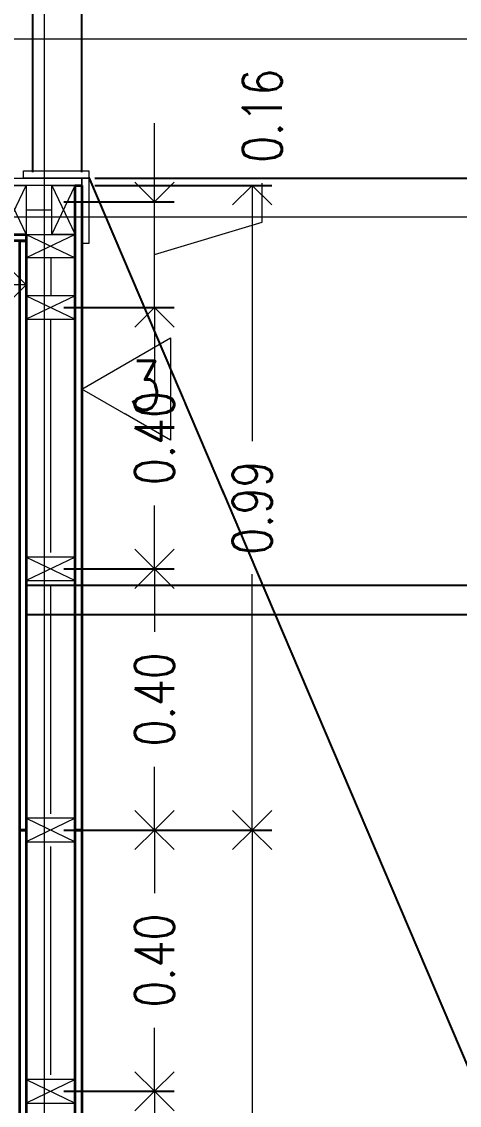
# Model space of a CAD drawing. Header units: inches. Extents: x 10.8 to 60.4, y 12.2 to 79.7.
# Drawn here: x 29.125 to 29.795, y 40.772 to 42.431 of the extents above; entities that cross this region are included whole.
import ezdxf

# ---------------------------------------------------------------- set-up
doc = ezdxf.new("R2010")
doc.units = ezdxf.units.IN
doc.header["$MEASUREMENT"] = 0
doc.layers.get('DEFPOINTS').update_dxf_attribs({"color": 210})
for name, color, linetype, lineweight in [('A-ANNO-DIMS', 3, 'Continuous', 18), ('A-ANNO-SYMB', 3, 'Continuous', 18), ('A-ANNO-TEXT', 3, 'Continuous', 18), ('A-DETL-MBND', 3, 'Continuous', 18), ('A-ELEV-IDEN', 3, 'Continuous', 18), ('A-ELEV-MBE2', 4, 'Continuous', 25), ('A-SECT-MCUT', 7, 'Continuous', 35), ('A-WALL-PATT', 8, 'Continuous', 18), ('A-WALL-STUD', 3, 'Continuous', 18)]:
    doc.layers.add(name, color=color, linetype=linetype, lineweight=lineweight)
doc.styles.add('E-ROMANS', font='romans.shx', dxfattribs={"width": 0.8})
doc.dimstyles.new('E-0050_ARW_12', dxfattribs={"dimscale": 0.001, "dimtxt": 60, "dimasz": 60, "dimexe": 30, "dimexo": 20, "dimgap": 30, "dimtad": 0, "dimzin": 0, "dimdsep": 46, "dimtxsty": 'E-ROMANS', "dimblk": 'OPEN90', "dimcen": 30, "dimclrd": 256, "dimclre": 256, "dimclrt": 256, "dimadec": 0, "dimazin": 0, "dimtfac": 1, "dimtmove": 1, "dimatfit": 3, "dimldrblk": 'OPEN90', "dimfxl": 1, "dimtfill": 1, "dimtolj": 1, "dimtzin": 0, "dimlwd": -1, "dimarcsym": 0})

# ---------------------------------------------------------------- blocks, each defined once
blk = doc.blocks.new('_Open90')
at = {"color": 0, "linetype": 'ByBlock', "lineweight": -2}
for p, q in [((-0.5, 0.5), (0, 0)), ((0, 0), (-1, 0)), ((0, 0), (-0.5, -0.5))]:
    blk.add_line(p, q, dxfattribs=at)
blk = doc.blocks.new('*D825')
at = {"layer": 'A-ANNO-DIMS', "lineweight": -2, "transparency": 16777216}
for p, q in [((29.1894, 40.7934), (29.3582, 40.7934)), ((29.1894, 40.3934), (29.3582, 40.3934))]:
    blk.add_line(p, q, dxfattribs=at)
at = {"layer": 'A-ANNO-DIMS', "transparency": 16777216}
for p, q in [((29.3282, 40.7334), (29.3282, 40.6966)), ((29.3282, 40.4534), (29.3282, 40.4903))]:
    blk.add_line(p, q, dxfattribs=at)
at = {"layer": 'DEFPOINTS', "color": 0, "transparency": 16777216}
for p in [(29.1694, 40.7934), (29.3282, 40.7934), (29.1694, 40.3934)]:
    blk.add_point(p, dxfattribs=at)
at = {"layer": 'A-ANNO-DIMS', "transparency": 16777216, "xscale": 0.06, "yscale": 0.06, "zscale": 0.06}
for p, rotation in [((29.3282, 40.7934), 90), ((29.3282, 40.3934), 270)]:
    blk.add_blockref('_Open90', p, dxfattribs=dict(at, rotation=rotation))
at = {"layer": 'A-ANNO-DIMS', "transparency": 16777216, "insert": (29.3282, 40.5934), "char_height": 0.06, "attachment_point": 5, "rotation": 90, "style": 'E-ROMANS', "bg_fill": 3, "box_fill_scale": 1.25, "bg_fill_color": 256, "bg_fill_true_color": 13158600, "bg_fill_transparency": 0}
blk.add_mtext('\\A1;0.40', dxfattribs=at)
blk = doc.blocks.new('*D826')
at = {"layer": 'A-ANNO-DIMS', "lineweight": -2, "transparency": 16777216}
for p, q in [((29.1894, 41.1934), (29.3582, 41.1934)), ((29.1894, 40.7934), (29.3582, 40.7934))]:
    blk.add_line(p, q, dxfattribs=at)
at = {"layer": 'A-ANNO-DIMS', "transparency": 16777216}
for p, q in [((29.3282, 41.1334), (29.3282, 41.0966)), ((29.3282, 40.8534), (29.3282, 40.8903))]:
    blk.add_line(p, q, dxfattribs=at)
at = {"layer": 'DEFPOINTS', "color": 0, "transparency": 16777216}
for p in [(29.1694, 41.1934), (29.3282, 41.1934), (29.1694, 40.7934)]:
    blk.add_point(p, dxfattribs=at)
at = {"layer": 'A-ANNO-DIMS', "transparency": 16777216, "xscale": 0.06, "yscale": 0.06, "zscale": 0.06}
for p, rotation in [((29.3282, 41.1934), 90), ((29.3282, 40.7934), 270)]:
    blk.add_blockref('_Open90', p, dxfattribs=dict(at, rotation=rotation))
at = {"layer": 'A-ANNO-DIMS', "transparency": 16777216, "insert": (29.3282, 40.9934), "char_height": 0.06, "attachment_point": 5, "rotation": 90, "style": 'E-ROMANS', "bg_fill": 3, "box_fill_scale": 1.25, "bg_fill_color": 256, "bg_fill_true_color": 13158600, "bg_fill_transparency": 0}
blk.add_mtext('\\A1;0.40', dxfattribs=at)
blk = doc.blocks.new('*D827')
at = {"layer": 'A-ANNO-DIMS', "lineweight": -2, "transparency": 16777216}
for p, q in [((29.1894, 41.5934), (29.3582, 41.5934)), ((29.1894, 41.1934), (29.3582, 41.1934))]:
    blk.add_line(p, q, dxfattribs=at)
at = {"layer": 'A-ANNO-DIMS', "transparency": 16777216}
for p, q in [((29.3282, 41.5334), (29.3282, 41.4966)), ((29.3282, 41.2534), (29.3282, 41.2903))]:
    blk.add_line(p, q, dxfattribs=at)
at = {"layer": 'DEFPOINTS', "color": 0, "transparency": 16777216}
for p in [(29.1694, 41.5934), (29.3282, 41.5934), (29.1694, 41.1934)]:
    blk.add_point(p, dxfattribs=at)
at = {"layer": 'A-ANNO-DIMS', "transparency": 16777216, "xscale": 0.06, "yscale": 0.06, "zscale": 0.06}
for p, rotation in [((29.3282, 41.5934), 90), ((29.3282, 41.1934), 270)]:
    blk.add_blockref('_Open90', p, dxfattribs=dict(at, rotation=rotation))
at = {"layer": 'A-ANNO-DIMS', "transparency": 16777216, "insert": (29.3282, 41.3934), "char_height": 0.06, "attachment_point": 5, "rotation": 90, "style": 'E-ROMANS', "bg_fill": 3, "box_fill_scale": 1.25, "bg_fill_color": 256, "bg_fill_true_color": 13158600, "bg_fill_transparency": 0}
blk.add_mtext('\\A1;0.40', dxfattribs=at)
blk = doc.blocks.new('*D828')
at = {"layer": 'A-ANNO-DIMS', "lineweight": -2, "transparency": 16777216}
for p, q in [((29.1894, 41.9934), (29.3582, 41.9934)), ((29.1894, 41.5934), (29.3582, 41.5934))]:
    blk.add_line(p, q, dxfattribs=at)
at = {"layer": 'A-ANNO-DIMS', "transparency": 16777216}
for p, q in [((29.3282, 41.9334), (29.3282, 41.8966)), ((29.3282, 41.6534), (29.3282, 41.6903))]:
    blk.add_line(p, q, dxfattribs=at)
at = {"layer": 'DEFPOINTS', "color": 0, "transparency": 16777216}
for p in [(29.1694, 41.9934), (29.3282, 41.9934), (29.1694, 41.5934)]:
    blk.add_point(p, dxfattribs=at)
at = {"layer": 'A-ANNO-DIMS', "transparency": 16777216, "xscale": 0.06, "yscale": 0.06, "zscale": 0.06}
for p, rotation in [((29.3282, 41.9934), 90), ((29.3282, 41.5934), 270)]:
    blk.add_blockref('_Open90', p, dxfattribs=dict(at, rotation=rotation))
at = {"layer": 'A-ANNO-DIMS', "transparency": 16777216, "insert": (29.3282, 41.7934), "char_height": 0.06, "attachment_point": 5, "rotation": 90, "style": 'E-ROMANS', "bg_fill": 3, "box_fill_scale": 1.25, "bg_fill_color": 256, "bg_fill_true_color": 13158600, "bg_fill_transparency": 0}
blk.add_mtext('\\A1;0.40', dxfattribs=at)
blk = doc.blocks.new('*D829')
at = {"layer": 'A-ANNO-DIMS', "transparency": 16777216}
for p, q in [((29.3282, 42.2154), (29.3282, 42.2754)), ((29.4932, 42.1239), (29.4932, 42.1839)), ((29.3282, 41.9934), (29.3282, 42.1554)), ((29.3282, 41.9934), (29.3282, 42.1554)), ((29.3282, 42.0744), (29.4932, 42.1239)), ((29.3282, 41.9334), (29.3282, 41.8734))]:
    blk.add_line(p, q, dxfattribs=at)
at = {"layer": 'A-ANNO-DIMS', "lineweight": -2, "transparency": 16777216}
for p, q in [((29.1894, 42.1554), (29.3582, 42.1554)), ((29.1894, 41.9934), (29.3582, 41.9934))]:
    blk.add_line(p, q, dxfattribs=at)
at = {"layer": 'DEFPOINTS', "color": 0, "transparency": 16777216}
for p in [(29.1694, 42.1554), (29.3282, 42.1554), (29.1694, 41.9934)]:
    blk.add_point(p, dxfattribs=at)
at = {"layer": 'A-ANNO-DIMS', "transparency": 16777216, "xscale": 0.06, "yscale": 0.06, "zscale": 0.06}
for p, rotation in [((29.3282, 42.1554), 270), ((29.3282, 41.9934), 90)]:
    blk.add_blockref('_Open90', p, dxfattribs=dict(at, rotation=rotation))
at = {"layer": 'A-ANNO-DIMS', "transparency": 16777216, "insert": (29.4932, 42.287), "char_height": 0.06, "attachment_point": 5, "rotation": 90, "style": 'E-ROMANS', "bg_fill": 3, "box_fill_scale": 1.25, "bg_fill_color": 256, "bg_fill_true_color": 13158600, "bg_fill_transparency": 0}
blk.add_mtext('\\A1;0.16', dxfattribs=at)
blk = doc.blocks.new('*D1010')
at = {"layer": 'A-ANNO-DIMS', "lineweight": -2, "transparency": 16777216}
for p, q in [((29.2369, 41.1934), (29.5078, 41.1934)), ((29.2369, 39.9934), (29.5078, 39.9934))]:
    blk.add_line(p, q, dxfattribs=at)
at = {"layer": 'A-ANNO-DIMS', "transparency": 16777216}
for p, q in [((29.4778, 41.1334), (29.4778, 40.6931)), ((29.4778, 40.0534), (29.4778, 40.4937))]:
    blk.add_line(p, q, dxfattribs=at)
at = {"layer": 'DEFPOINTS', "color": 0, "transparency": 16777216}
for p in [(29.2169, 41.1934), (29.4778, 41.1934), (29.2169, 39.9934)]:
    blk.add_point(p, dxfattribs=at)
at = {"layer": 'A-ANNO-DIMS', "transparency": 16777216, "xscale": 0.06, "yscale": 0.06, "zscale": 0.06}
for p, rotation in [((29.4778, 41.1934), 90), ((29.4778, 39.9934), 270)]:
    blk.add_blockref('_Open90', p, dxfattribs=dict(at, rotation=rotation))
at = {"layer": 'A-ANNO-DIMS', "transparency": 16777216, "insert": (29.4778, 40.5934), "char_height": 0.06, "attachment_point": 5, "rotation": 90, "style": 'E-ROMANS', "bg_fill": 3, "box_fill_scale": 1.25, "bg_fill_color": 256, "bg_fill_true_color": 13158600, "bg_fill_transparency": 0}
blk.add_mtext('\\A1;1.20', dxfattribs=at)
blk = doc.blocks.new('*D1011')
at = {"layer": 'A-ANNO-DIMS', "lineweight": -2, "transparency": 16777216}
for p, q in [((29.2369, 42.1804), (29.5078, 42.1804)), ((29.2369, 41.1934), (29.5078, 41.1934))]:
    blk.add_line(p, q, dxfattribs=at)
at = {"layer": 'A-ANNO-DIMS', "transparency": 16777216}
for p, q in [((29.4778, 42.1204), (29.4778, 41.7889)), ((29.4778, 41.2534), (29.4778, 41.5849))]:
    blk.add_line(p, q, dxfattribs=at)
at = {"layer": 'DEFPOINTS', "color": 0, "transparency": 16777216}
for p in [(29.2169, 42.1804), (29.4778, 42.1804), (29.2169, 41.1934)]:
    blk.add_point(p, dxfattribs=at)
at = {"layer": 'A-ANNO-DIMS', "transparency": 16777216, "xscale": 0.06, "yscale": 0.06, "zscale": 0.06}
for p, rotation in [((29.4778, 42.1804), 90), ((29.4778, 41.1934), 270)]:
    blk.add_blockref('_Open90', p, dxfattribs=dict(at, rotation=rotation))
at = {"layer": 'A-ANNO-DIMS', "transparency": 16777216, "insert": (29.4778, 41.6869), "char_height": 0.06, "attachment_point": 5, "rotation": 90, "style": 'E-ROMANS', "bg_fill": 3, "box_fill_scale": 1.25, "bg_fill_color": 256, "bg_fill_true_color": 13158600, "bg_fill_transparency": 0}
blk.add_mtext('\\A1;0.99', dxfattribs=at)
blk = doc.blocks.new('*D850')
at = {"layer": 'A-ANNO-DIMS', "lineweight": -2, "transparency": 16777216}
for p, q in [((28.159, 42.0633), (28.159, 41.998)), ((29.1318, 42.0633), (29.1318, 41.998))]:
    blk.add_line(p, q, dxfattribs=at)
at = {"layer": 'A-ANNO-DIMS', "transparency": 16777216}
for p, q in [((28.219, 42.028), (28.5423, 42.028)), ((29.0718, 42.028), (28.7485, 42.028))]:
    blk.add_line(p, q, dxfattribs=at)
at = {"layer": 'DEFPOINTS', "color": 0, "transparency": 16777216}
for p in [(28.159, 42.0833), (29.1318, 42.0833), (29.1318, 42.028)]:
    blk.add_point(p, dxfattribs=at)
at = {"layer": 'A-ANNO-DIMS', "transparency": 16777216, "xscale": 0.06, "yscale": 0.06, "zscale": 0.06, "rotation": 180}
blk.add_blockref('_Open90', (28.159, 42.028), dxfattribs=at)
at = {"layer": 'A-ANNO-DIMS', "transparency": 16777216, "xscale": 0.06, "yscale": 0.06, "zscale": 0.06}
blk.add_blockref('_Open90', (29.1318, 42.028), dxfattribs=at)
at = {"layer": 'A-ANNO-DIMS', "transparency": 16777216, "insert": (28.6454, 42.028), "char_height": 0.06, "attachment_point": 5, "style": 'E-ROMANS', "bg_fill": 3, "box_fill_scale": 1.25, "bg_fill_color": 256, "bg_fill_true_color": 13158600, "bg_fill_transparency": 0}
blk.add_mtext('\\A1;0.97', dxfattribs=at)
blk = doc.blocks.new('*D851')
at = {"layer": 'A-ANNO-DIMS', "lineweight": -2, "transparency": 16777216}
for p, q in [((28.159, 42.2014), (28.159, 43.0798)), ((29.2169, 42.2014), (29.2169, 43.0798))]:
    blk.add_line(p, q, dxfattribs=at)
at = {"layer": 'A-ANNO-DIMS', "transparency": 16777216}
for p, q in [((28.219, 43.0498), (28.5882, 43.0498)), ((29.1569, 43.0498), (28.7877, 43.0498))]:
    blk.add_line(p, q, dxfattribs=at)
at = {"layer": 'DEFPOINTS', "color": 0, "transparency": 16777216}
for p in [(29.2169, 43.0498), (28.159, 42.1814), (29.2169, 42.1814)]:
    blk.add_point(p, dxfattribs=at)
at = {"layer": 'A-ANNO-DIMS', "transparency": 16777216, "xscale": 0.06, "yscale": 0.06, "zscale": 0.06, "rotation": 180}
blk.add_blockref('_Open90', (28.159, 43.0498), dxfattribs=at)
at = {"layer": 'A-ANNO-DIMS', "transparency": 16777216, "xscale": 0.06, "yscale": 0.06, "zscale": 0.06}
blk.add_blockref('_Open90', (29.2169, 43.0498), dxfattribs=at)
at = {"layer": 'A-ANNO-DIMS', "transparency": 16777216, "insert": (28.6879, 43.0498), "char_height": 0.06, "attachment_point": 5, "style": 'E-ROMANS', "bg_fill": 3, "box_fill_scale": 1.25, "bg_fill_color": 256, "bg_fill_true_color": 13158600, "bg_fill_transparency": 0}
blk.add_mtext('\\A1;1.06', dxfattribs=at)
blk = doc.blocks.new('*D1041')
at = {"layer": 'A-ANNO-DIMS', "lineweight": -2, "transparency": 16777216}
for p, q in [((29.2369, 42.1914), (29.9302, 42.1914)), ((29.2369, 35.1724), (29.9302, 35.1724))]:
    blk.add_line(p, q, dxfattribs=at)
at = {"layer": 'A-ANNO-DIMS', "transparency": 16777216}
for p, q in [((29.9002, 42.1314), (29.9002, 38.785)), ((29.9002, 35.2324), (29.9002, 38.5788))]:
    blk.add_line(p, q, dxfattribs=at)
at = {"layer": 'DEFPOINTS', "color": 0, "transparency": 16777216}
for p in [(29.2169, 42.1914), (29.2169, 35.1724), (29.9002, 35.1724)]:
    blk.add_point(p, dxfattribs=at)
at = {"layer": 'A-ANNO-DIMS', "transparency": 16777216, "xscale": 0.06, "yscale": 0.06, "zscale": 0.06}
for p, rotation in [((29.9002, 42.1914), 90), ((29.9002, 35.1724), 270)]:
    blk.add_blockref('_Open90', p, dxfattribs=dict(at, rotation=rotation))
at = {"layer": 'A-ANNO-DIMS', "transparency": 16777216, "insert": (29.9002, 38.6819), "char_height": 0.06, "attachment_point": 5, "rotation": 90, "style": 'E-ROMANS', "bg_fill": 3, "box_fill_scale": 1.25, "bg_fill_color": 256, "bg_fill_true_color": 13158600, "bg_fill_transparency": 0}
blk.add_mtext('\\A1;7.02', dxfattribs=at)
blk = doc.blocks.new('*D862')
at = {"layer": 'A-ANNO-DIMS', "lineweight": -2, "transparency": 16777216}
for p, q in [((28.7419, 42.1629), (28.7419, 42.9442)), ((29.1419, 42.2004), (29.1419, 42.9442))]:
    blk.add_line(p, q, dxfattribs=at)
at = {"layer": 'A-ANNO-DIMS', "transparency": 16777216}
for p, q in [((28.8019, 42.9142), (28.8388, 42.9142)), ((29.0819, 42.9142), (29.0451, 42.9142))]:
    blk.add_line(p, q, dxfattribs=at)
at = {"layer": 'DEFPOINTS', "color": 0, "transparency": 16777216}
for p in [(29.1419, 42.9142), (29.1419, 42.1804), (28.7419, 42.1429)]:
    blk.add_point(p, dxfattribs=at)
at = {"layer": 'A-ANNO-DIMS', "transparency": 16777216, "xscale": 0.06, "yscale": 0.06, "zscale": 0.06, "rotation": 180}
blk.add_blockref('_Open90', (28.7419, 42.9142), dxfattribs=at)
at = {"layer": 'A-ANNO-DIMS', "transparency": 16777216, "xscale": 0.06, "yscale": 0.06, "zscale": 0.06}
blk.add_blockref('_Open90', (29.1419, 42.9142), dxfattribs=at)
at = {"layer": 'A-ANNO-DIMS', "transparency": 16777216, "insert": (28.9419, 42.9142), "char_height": 0.06, "attachment_point": 5, "style": 'E-ROMANS', "bg_fill": 3, "box_fill_scale": 1.25, "bg_fill_color": 256, "bg_fill_true_color": 13158600, "bg_fill_transparency": 0}
blk.add_mtext('\\A1;0.40', dxfattribs=at)
blk = doc.blocks.new('*D892')
at = {"layer": 'A-ANNO-DIMS', "transparency": 16777216}
for p, q in [((29.3282, 42.2154), (29.3282, 42.2754)), ((29.4932, 42.1239), (29.4932, 42.1839)), ((29.3282, 41.9934), (29.3282, 42.1554)), ((29.3282, 41.9934), (29.3282, 42.1554)), ((29.3282, 42.0744), (29.4932, 42.1239)), ((29.3282, 41.9334), (29.3282, 41.8734))]:
    blk.add_line(p, q, dxfattribs=at)
at = {"layer": 'A-ANNO-DIMS', "lineweight": -2, "transparency": 16777216}
for p, q in [((29.1894, 42.1554), (29.3582, 42.1554)), ((29.1894, 41.9934), (29.3582, 41.9934))]:
    blk.add_line(p, q, dxfattribs=at)
at = {"layer": 'DEFPOINTS', "color": 0, "transparency": 16777216}
for p in [(29.1694, 42.1554), (29.3282, 42.1554), (29.1694, 41.9934)]:
    blk.add_point(p, dxfattribs=at)
at = {"layer": 'A-ANNO-DIMS', "transparency": 16777216, "xscale": 0.06, "yscale": 0.06, "zscale": 0.06}
for p, rotation in [((29.3282, 42.1554), 270), ((29.3282, 41.9934), 90)]:
    blk.add_blockref('_Open90', p, dxfattribs=dict(at, rotation=rotation))
at = {"layer": 'A-ANNO-DIMS', "transparency": 16777216, "insert": (29.4932, 42.287), "char_height": 0.06, "attachment_point": 5, "rotation": 90, "style": 'E-ROMANS', "bg_fill": 3, "box_fill_scale": 1.25, "bg_fill_color": 256, "bg_fill_true_color": 13158600, "bg_fill_transparency": 0}
blk.add_mtext('\\A1;0.16', dxfattribs=at)
blk = doc.blocks.new('*D1078')
at = {"layer": 'A-ANNO-DIMS', "lineweight": -2, "transparency": 16777216}
for p, q in [((29.2169, 42.2004), (29.2169, 43.0798)), ((32.208, 42.4244), (32.208, 43.0798))]:
    blk.add_line(p, q, dxfattribs=at)
at = {"layer": 'A-ANNO-DIMS', "transparency": 16777216}
for p, q in [((29.2769, 43.0498), (30.6105, 43.0498)), ((32.148, 43.0498), (30.8145, 43.0498))]:
    blk.add_line(p, q, dxfattribs=at)
at = {"layer": 'DEFPOINTS', "color": 0, "transparency": 16777216}
for p in [(32.208, 43.0498), (32.208, 42.4044), (29.2169, 42.1804)]:
    blk.add_point(p, dxfattribs=at)
at = {"layer": 'A-ANNO-DIMS', "transparency": 16777216, "xscale": 0.06, "yscale": 0.06, "zscale": 0.06, "rotation": 180}
blk.add_blockref('_Open90', (29.2169, 43.0498), dxfattribs=at)
at = {"layer": 'A-ANNO-DIMS', "transparency": 16777216, "xscale": 0.06, "yscale": 0.06, "zscale": 0.06}
blk.add_blockref('_Open90', (32.208, 43.0498), dxfattribs=at)
at = {"layer": 'A-ANNO-DIMS', "transparency": 16777216, "insert": (30.7125, 43.0498), "char_height": 0.06, "attachment_point": 5, "style": 'E-ROMANS', "bg_fill": 3, "box_fill_scale": 1.25, "bg_fill_color": 256, "bg_fill_true_color": 13158600, "bg_fill_transparency": 0}
blk.add_mtext('\\A1;2.99', dxfattribs=at)

msp = doc.modelspace()

# ---------------------------------------------------------------- linework, layer by layer
at = {"layer": 'A-ANNO-SYMB'}
msp.add_line((34.2889, 42.1319), (11.4546, 42.1319), dxfattribs=at)
at = {"layer": 'A-DETL-MBND'}
for points in [[(29.2169, 42.1914), (29.2169, 42.1804), (28.159, 42.1804), (28.159, 42.1914)], [(29.2279, 42.2024), (29.2279, 42.1914), (29.1279, 42.1914), (29.1279, 42.2024)], [(29.2279, 42.0914), (29.2169, 42.0914), (29.2169, 42.1914), (29.2279, 42.1914)]]:
    msp.add_lwpolyline(points, close=True, dxfattribs=at)
at = {"layer": 'A-ELEV-IDEN'}
msp.add_line((32.208, 42.4044), (26.1119, 42.4044), dxfattribs=at)
at = {"layer": 'A-SECT-MCUT'}
for points in [[(29.2169, 42.1804), (29.2169, 41.1934), (29.2069, 41.1934), (29.2069, 42.1804)], [(28.159, 42.1054), (29.1319, 42.1054), (29.1319, 42.0954), (28.159, 42.0954)], [(29.1319, 42.0954), (29.1319, 41.1934), (29.1219, 41.1934), (29.1219, 42.0954)], [(29.1319, 41.1934), (29.1319, 39.9934), (29.1219, 39.9934), (29.1219, 41.1934)], [(29.2169, 41.1934), (29.2169, 39.9934), (29.2069, 39.9934), (29.2069, 41.1934)]]:
    msp.add_lwpolyline(points, close=True, dxfattribs=at)

# ---------------------------------------------------------------- next in the draw order: dimensions: what is measured, and where the dimension line sits
at = {"layer": 'A-ANNO-DIMS'}
dim = msp.add_linear_dim(base=(29.1318, 42.028), p1=(28.159, 42.0833), p2=(29.1318, 42.0833), dimstyle='E-0050_ARW_12', dxfattribs=at)
dim.commit()
dim.dimension.update_dxf_attribs({"geometry": '*D850', "text_midpoint": (28.6454, 42.028)})
dim = msp.add_linear_dim(base=(29.3282, 40.7934), p1=(29.1694, 40.3934), p2=(29.1694, 40.7934), angle=90, dimstyle='E-0050_ARW_12', dxfattribs=at)
dim.commit()
dim.dimension.update_dxf_attribs({"geometry": '*D825', "text_midpoint": (29.3282, 40.5934)})

# ---------------------------------------------------------------- next in the draw order: dimensions: what is measured, and where the dimension line sits
dim = msp.add_linear_dim(base=(29.3282, 41.1934), p1=(29.1694, 40.7934), p2=(29.1694, 41.1934), angle=90, dimstyle='E-0050_ARW_12', dxfattribs=at)
dim.commit()
dim.dimension.update_dxf_attribs({"geometry": '*D826', "text_midpoint": (29.3282, 40.9934)})

# ---------------------------------------------------------------- next in the draw order: linework, layer by layer
at = {"layer": 'A-WALL-PATT', "ltscale": 0.1}
msp.add_line((29.1694, 40.8184), (29.1694, 41.1684), dxfattribs=at)
at = {"layer": 'A-WALL-STUD'}
for p, q in [((29.2069, 40.8114), (29.1319, 40.7754)), ((29.1319, 40.8114), (29.2069, 40.7754))]:
    msp.add_line(p, q, dxfattribs=at)
msp.add_lwpolyline([(29.2069, 40.8114), (29.1319, 40.8114), (29.1319, 40.7754), (29.2069, 40.7754)], close=True, dxfattribs=at)

# ---------------------------------------------------------------- next in the draw order: dimensions: what is measured, and where the dimension line sits
at = {"layer": 'A-ANNO-DIMS'}
dim = msp.add_linear_dim(base=(29.3282, 41.5934), p1=(29.1694, 41.1934), p2=(29.1694, 41.5934), angle=90, dimstyle='E-0050_ARW_12', dxfattribs=at)
dim.commit()
dim.dimension.update_dxf_attribs({"geometry": '*D827', "text_midpoint": (29.3282, 41.3934)})

# ---------------------------------------------------------------- next in the draw order: linework, layer by layer
at = {"layer": 'A-WALL-PATT', "ltscale": 0.1}
msp.add_line((29.1694, 41.2184), (29.1694, 41.5684), dxfattribs=at)
at = {"layer": 'A-WALL-STUD'}
for p, q in [((29.2069, 41.2114), (29.1319, 41.1754)), ((29.1319, 41.2114), (29.2069, 41.1754))]:
    msp.add_line(p, q, dxfattribs=at)
msp.add_lwpolyline([(29.2069, 41.2114), (29.1319, 41.2114), (29.1319, 41.1754), (29.2069, 41.1754)], close=True, dxfattribs=at)

# ---------------------------------------------------------------- next in the draw order: dimensions: what is measured, and where the dimension line sits
at = {"layer": 'A-ANNO-DIMS'}
for base, p1, p2, picture, middle in [((29.3282, 41.9934), (29.1694, 41.5934), (29.1694, 41.9934), '*D828', (29.3282, 41.7934)), ((29.4778, 41.1934), (29.2169, 39.9934), (29.2169, 41.1934), '*D1010', (29.4778, 40.5934))]:
    dim = msp.add_linear_dim(base=base, p1=p1, p2=p2, angle=90, dimstyle='E-0050_ARW_12', dxfattribs=at)
    dim.commit()
    dim.dimension.update_dxf_attribs({"geometry": picture, "text_midpoint": middle})

# ---------------------------------------------------------------- next in the draw order: linework, layer by layer
at = {"layer": 'A-WALL-STUD'}
for p, q in [((29.2069, 41.6114), (29.1319, 41.5754)), ((29.1319, 41.6114), (29.2069, 41.5754)), ((29.2069, 41.6114), (29.1319, 41.5754)), ((29.1319, 41.6114), (29.2069, 41.5754))]:
    msp.add_line(p, q, dxfattribs=at)
msp.add_lwpolyline([(29.2069, 41.6114), (29.1319, 41.6114), (29.1319, 41.5754), (29.2069, 41.5754)], close=True, dxfattribs=at)
msp.add_lwpolyline([(29.2069, 41.6114), (29.1319, 41.6114), (29.1319, 41.5754), (29.2069, 41.5754)], close=True, dxfattribs=at)

# ---------------------------------------------------------------- next in the draw order: dimensions: what is measured, and where the dimension line sits
at = {"layer": 'A-ANNO-DIMS'}
dim = msp.add_linear_dim(base=(29.3282, 42.1554), p1=(29.1694, 41.9934), p2=(29.1694, 42.1554), angle=90, dimstyle='E-0050_ARW_12', dxfattribs=at)
dim.commit()
dim.dimension.update_dxf_attribs({"geometry": '*D829', "text_midpoint": (29.4932, 42.2139)})

# ---------------------------------------------------------------- next in the draw order: dimensions: what is measured, and where the dimension line sits
dim = msp.add_linear_dim(base=(29.4778, 42.1804), p1=(29.2169, 41.1934), p2=(29.2169, 42.1804), angle=90, dimstyle='E-0050_ARW_12', dxfattribs=at)
dim.commit()
dim.dimension.update_dxf_attribs({"geometry": '*D1011', "text_midpoint": (29.4778, 41.6869)})

# ---------------------------------------------------------------- next in the draw order: dimensions: what is measured, and where the dimension line sits
dim = msp.add_linear_dim(base=(29.2169, 43.0498), p1=(28.159, 42.1814), p2=(29.2169, 42.1814), dimstyle='E-0050_ARW_12', dxfattribs=at)
dim.commit()
dim.dimension.update_dxf_attribs({"geometry": '*D851', "text_midpoint": (28.6879, 43.0498)})

# ---------------------------------------------------------------- next in the draw order: linework, layer by layer
at = {"layer": 'A-ANNO-SYMB'}
msp.add_line((29.1594, 44.2823), (29.1594, 33.8778), dxfattribs=at)
at = {"layer": 'A-ELEV-IDEN'}
msp.add_line((32.1949, 42.4044), (26.1119, 42.4044), dxfattribs=at)

# ---------------------------------------------------------------- next in the draw order: dimensions: what is measured, and where the dimension line sits
at = {"layer": 'A-ANNO-DIMS'}
dim = msp.add_linear_dim(base=(29.9002, 35.1724), p1=(29.2169, 42.1914), p2=(29.2169, 35.1724), angle=90, dimstyle='E-0050_ARW_12', dxfattribs=at)
dim.commit()
dim.dimension.update_dxf_attribs({"geometry": '*D1041', "text_midpoint": (29.9002, 38.6819)})

# ---------------------------------------------------------------- next in the draw order: linework, layer by layer
at = {"layer": 'A-ANNO-TEXT'}
msp.add_lwpolyline([(29.2169, 41.8685), (29.3528, 41.9469), (29.3528, 41.7901)], close=True, dxfattribs=at)
at = {"layer": 'A-ELEV-MBE2', "ltscale": 7}
msp.add_line((29.2279, 42.1924), (32.2069, 35.1934), dxfattribs=at)
at = {"layer": 'A-ELEV-MBE2'}
for p, q in [((29.1319, 41.5684), (32.306, 41.5684)), ((29.1319, 41.5234), (32.306, 41.5234))]:
    msp.add_line(p, q, dxfattribs=at)

# ---------------------------------------------------------------- next in the draw order: texts
at = {"layer": 'A-ANNO-TEXT', "insert": (29.3138, 41.8742), "char_height": 0.075, "attachment_point": 5, "rotation": 359.9995, "style": 'E-ROMANS'}
msp.add_mtext('\\pi-0.45,l0.45,t0.45;3', dxfattribs=at)

# ---------------------------------------------------------------- next in the draw order: dimensions: what is measured, and where the dimension line sits
at = {"layer": 'A-ANNO-DIMS'}
dim = msp.add_linear_dim(base=(29.1419, 42.9142), p1=(28.7419, 42.1429), p2=(29.1419, 42.1804), dimstyle='E-0050_ARW_12', dxfattribs=at)
dim.commit()
dim.dimension.update_dxf_attribs({"geometry": '*D862', "text_midpoint": (28.9419, 42.9142)})

# ---------------------------------------------------------------- next in the draw order: linework, layer by layer
at = {"layer": 'A-WALL-STUD'}
for p, q in [((29.0959, 42.1054), (29.1319, 42.1804)), ((29.0959, 42.1804), (29.1319, 42.1054))]:
    msp.add_line(p, q, dxfattribs=at)
msp.add_lwpolyline([(29.0959, 42.1054), (29.0959, 42.1804), (29.1319, 42.1804), (29.1319, 42.1054)], close=True, dxfattribs=at)

# ---------------------------------------------------------------- next in the draw order: dimensions: what is measured, and where the dimension line sits
at = {"layer": 'A-ANNO-DIMS'}
dim = msp.add_linear_dim(base=(29.3282, 42.1554), p1=(29.1694, 41.9934), p2=(29.1694, 42.1554), angle=90, dimstyle='E-0050_ARW_12', dxfattribs=at)
dim.commit()
dim.dimension.update_dxf_attribs({"geometry": '*D892', "text_midpoint": (29.4932, 42.2139)})

# ---------------------------------------------------------------- next in the draw order: linework, layer by layer
at = {"layer": 'A-WALL-PATT', "ltscale": 0.1}
for p, q in [((29.1319, 42.1429), (29.1709, 42.1429)), ((29.1694, 42.0694), (29.1694, 42.0114)), ((29.1694, 41.6184), (29.1694, 41.9754))]:
    msp.add_line(p, q, dxfattribs=at)
at = {"layer": 'A-WALL-STUD'}
for p, q in [((29.1709, 42.1054), (29.2069, 42.1804)), ((29.1709, 42.1804), (29.2069, 42.1054)), ((29.1319, 42.1054), (29.2069, 42.0694)), ((29.2069, 42.1054), (29.1319, 42.0694)), ((29.2069, 42.0114), (29.1319, 41.9754)), ((29.1319, 42.0114), (29.2069, 41.9754))]:
    msp.add_line(p, q, dxfattribs=at)
for points in [[(29.1709, 42.1054), (29.1709, 42.1804), (29.2069, 42.1804), (29.2069, 42.1054)], [(29.1319, 42.1054), (29.2069, 42.1054), (29.2069, 42.0694), (29.1319, 42.0694)], [(29.2069, 42.0114), (29.1319, 42.0114), (29.1319, 41.9754), (29.2069, 41.9754)]]:
    msp.add_lwpolyline(points, close=True, dxfattribs=at)

# ---------------------------------------------------------------- next in the draw order: dimensions: what is measured, and where the dimension line sits
at = {"layer": 'A-ANNO-DIMS'}
dim = msp.add_linear_dim(base=(32.208, 43.0498), p1=(29.2169, 42.1804), p2=(32.208, 42.4044), dimstyle='E-0050_ARW_12', dxfattribs=at)
dim.commit()
dim.dimension.update_dxf_attribs({"geometry": '*D1078', "text_midpoint": (30.7125, 43.0498)})

doc.saveas('drawing.dxf')
